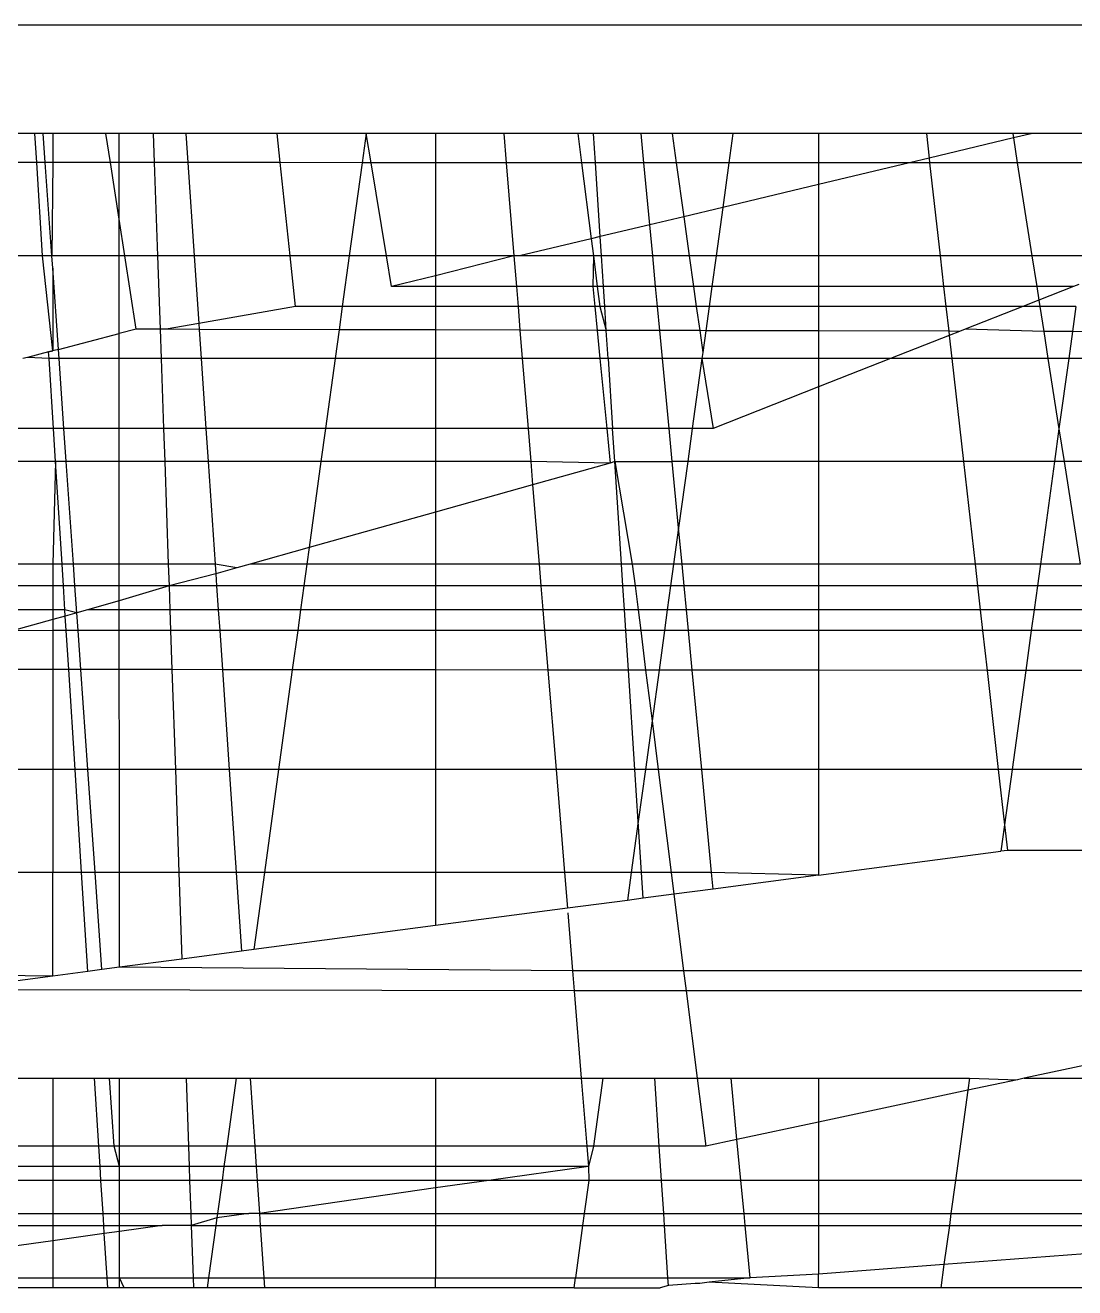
# Model space of a CAD drawing. Extents: x -24961 to 905641, y -154323 to 635957.
# Drawn here: x 437991.99 to 437998.39, y -143407.9 to -143400.2 of the extents above; entities that cross this region are included whole.
import ezdxf

# ---------------------------------------------------------------- set-up
doc = ezdxf.new("R2010")
doc.units = 0
doc.header["$LTSCALE"] = 1000
doc.header["$MEASUREMENT"] = 0

msp = doc.modelspace()

# ---------------------------------------------------------------- linework, layer by layer
for p, q in [((438002.0688, -143400.1998), (437977.7156, -143400.1998)), ((437992.0523, -143400.8593), (437991.8362, -143400.8593)), ((437992.0635, -143401.0371), (437992.0523, -143400.8593)), ((437992.1035, -143400.8593), (437992.0523, -143400.8593)), ((437992.116, -143401.0372), (437992.1035, -143400.8593)), ((437992.1611, -143400.8593), (437992.1035, -143400.8593)), ((437992.1611, -143400.8593), (437992.1611, -143401.0372)), ((437992.4851, -143400.8593), (437992.1611, -143400.8593)), ((437992.5126, -143401.0373), (437992.4851, -143400.8593)), ((437992.5655, -143400.8593), (437992.4851, -143400.8593)), ((437992.5655, -143401.0373), (437992.5655, -143400.8593)), ((437992.7743, -143400.8593), (437992.5655, -143400.8593)), ((437992.7743, -143400.8593), (437992.7805, -143401.0373)), ((437992.972, -143400.8593), (437992.7743, -143400.8593)), ((437992.972, -143400.8593), (437992.9842, -143401.0374)), ((437993.5295, -143400.8593), (437992.972, -143400.8593)), ((437993.5481, -143401.0375), (437993.5295, -143400.8593)), ((437994.0712, -143400.8593), (437993.5295, -143400.8593)), ((437994.0712, -143400.8593), (437994.0467, -143401.0376)), ((437994.101, -143401.0376), (437994.0712, -143400.8593)), ((437994.4944, -143400.8593), (437994.0712, -143400.8593)), ((437994.4944, -143400.8593), (437994.4944, -143401.0377)), ((437994.9104, -143400.8593), (437994.4944, -143400.8593)), ((437994.9104, -143400.8593), (437994.9251, -143401.0378)), ((437995.3619, -143400.8593), (437994.9104, -143400.8593)), ((437995.3619, -143400.8593), (437995.3844, -143401.0379)), ((437995.4568, -143400.8593), (437995.3619, -143400.8593)), ((437995.4684, -143401.0379), (437995.4568, -143400.8593)), ((437995.7466, -143400.8593), (437995.4568, -143400.8593)), ((437995.7636, -143401.038), (437995.7466, -143400.8593)), ((437995.9362, -143400.8593), (437995.7466, -143400.8593)), ((437995.9362, -143400.8593), (437995.9612, -143401.038)), ((437996.3063, -143400.8593), (437995.9362, -143400.8593)), ((437996.3063, -143400.8593), (437996.2817, -143401.0381)), ((437996.8277, -143400.8593), (437996.3063, -143400.8593)), ((437996.8277, -143400.8593), (437996.8277, -143401.0382)), ((437997.4853, -143400.8593), (437996.8277, -143400.8593)), ((437997.4853, -143400.8593), (437997.5023, -143401.0098)), ((437998.0117, -143400.8593), (437997.4853, -143400.8593)), ((437998.0117, -143400.8593), (437998.016, -143400.8871)), ((437998.1324, -143400.8593), (437998.0117, -143400.8593)), ((437998.1324, -143400.8593), (437998.016, -143400.8871)), ((437998.5414, -143400.8593), (437998.1324, -143400.8593)), ((437998.016, -143400.8871), (437997.5023, -143401.0098)), ((437998.016, -143400.8871), (437998.0397, -143401.0385)), ((437992.0635, -143401.0371), (437991.8125, -143401.0371)), ((437992.0994, -143401.6058), (437992.0635, -143401.0371)), ((437992.116, -143401.0372), (437992.0635, -143401.0371)), ((437992.1558, -143401.6058), (437992.116, -143401.0372)), ((437992.1611, -143401.0372), (437992.116, -143401.0372)), ((437992.1611, -143401.0372), (437992.1558, -143401.6058)), ((437992.5126, -143401.0373), (437992.1611, -143401.0372)), ((437992.5657, -143401.3816), (437992.5126, -143401.0373)), ((437992.5655, -143401.0373), (437992.5126, -143401.0373)), ((437992.5657, -143401.3816), (437992.5655, -143401.0373)), ((437992.7805, -143401.0373), (437992.5655, -143401.0373)), ((437992.7805, -143401.0373), (437992.8002, -143401.6058)), ((437992.9842, -143401.0374), (437992.7805, -143401.0373)), ((437992.9842, -143401.0374), (437993.0229, -143401.6058)), ((437993.5481, -143401.0375), (437992.9842, -143401.0374)), ((437993.6077, -143401.6058), (437993.5481, -143401.0375)), ((437994.0467, -143401.0376), (437993.5481, -143401.0375)), ((437994.0467, -143401.0376), (437993.9685, -143401.6058)), ((437994.101, -143401.0376), (437994.0467, -143401.0376)), ((437994.1956, -143401.6058), (437994.101, -143401.0376)), ((437994.4944, -143401.0377), (437994.101, -143401.0376)), ((437994.4944, -143401.0377), (437994.4944, -143401.6058)), ((437994.9251, -143401.0378), (437994.4944, -143401.0377)), ((437994.9251, -143401.0378), (437994.9717, -143401.6058)), ((437995.3844, -143401.0379), (437994.9251, -143401.0378)), ((437995.3844, -143401.0379), (437995.4429, -143401.5015)), ((437995.4684, -143401.0379), (437995.3844, -143401.0379)), ((437995.4976, -143401.4884), (437995.4684, -143401.0379)), ((437995.7636, -143401.038), (437995.4684, -143401.0379)), ((437995.7997, -143401.4163), (437995.7636, -143401.038)), ((437995.9612, -143401.038), (437995.7636, -143401.038)), ((437995.9612, -143401.038), (437996.007, -143401.3668)), ((437996.2817, -143401.0381), (437995.9612, -143401.038)), ((437996.2817, -143401.0381), (437996.2443, -143401.3101)), ((437996.8277, -143401.0382), (437996.2817, -143401.0381)), ((437996.8277, -143401.0382), (437996.8277, -143401.1708)), ((437997.3826, -143401.0383), (437996.8277, -143401.0382)), ((437997.3826, -143401.0383), (437996.8277, -143401.1708)), ((437997.5023, -143401.0098), (437997.3826, -143401.0383)), ((437997.5055, -143401.0384), (437997.3826, -143401.0383)), ((437997.5023, -143401.0098), (437997.5055, -143401.0384)), ((437997.5055, -143401.0384), (437997.5696, -143401.6058)), ((437998.0397, -143401.0385), (437997.5055, -143401.0384)), ((437998.0397, -143401.0385), (437998.1285, -143401.6058)), ((437998.5168, -143401.0386), (437998.0397, -143401.0385)), ((437996.8277, -143401.1708), (437996.2443, -143401.3101)), ((437996.8277, -143401.1708), (437996.8277, -143401.6058)), ((437996.2443, -143401.3101), (437996.007, -143401.3668)), ((437996.2443, -143401.3101), (437996.2036, -143401.6058)), ((437992.6003, -143401.6058), (437992.5657, -143401.3816)), ((437992.5658, -143401.6058), (437992.5657, -143401.3816)), ((437995.7997, -143401.4163), (437995.4976, -143401.4884)), ((437996.007, -143401.3668), (437995.7997, -143401.4163)), ((437995.8178, -143401.6058), (437995.7997, -143401.4163)), ((437996.007, -143401.3668), (437996.0403, -143401.6058)), ((437995.4976, -143401.4884), (437995.4429, -143401.5015)), ((437995.5053, -143401.6058), (437995.4976, -143401.4884)), ((437995.4429, -143401.5015), (437995.006, -143401.6058)), ((437995.4429, -143401.5015), (437995.4561, -143401.6058)), ((437992.0994, -143401.6058), (437991.8162, -143401.6058)), ((437992.1611, -143402.1851), (437992.0994, -143401.6058)), ((437992.1558, -143401.6058), (437992.0994, -143401.6058)), ((437992.1611, -143401.6806), (437992.1558, -143401.6058)), ((437992.5658, -143401.6058), (437992.1558, -143401.6058)), ((437992.566, -143402.0796), (437992.5658, -143401.6058)), ((437992.6003, -143401.6058), (437992.5658, -143401.6058)), ((437992.6693, -143402.0528), (437992.6003, -143401.6058)), ((437992.8002, -143401.6058), (437992.6003, -143401.6058)), ((437992.8002, -143401.6058), (437992.8157, -143402.0531)), ((437993.0229, -143401.6058), (437992.8002, -143401.6058)), ((437993.0229, -143401.6058), (437993.0511, -143402.018)), ((437993.6077, -143401.6058), (437993.0229, -143401.6058)), ((437993.64, -143401.9138), (437993.6077, -143401.6058)), ((437993.9685, -143401.6058), (437993.6077, -143401.6058)), ((437993.9685, -143401.6058), (437993.9262, -143401.9138)), ((437994.1956, -143401.6058), (437993.9685, -143401.6058)), ((437994.2266, -143401.7919), (437994.1956, -143401.6058)), ((437994.4944, -143401.6058), (437994.1956, -143401.6058)), ((437994.9717, -143401.6058), (437994.4944, -143401.728)), ((437994.4944, -143401.6058), (437994.4944, -143401.728)), ((437994.9717, -143401.6058), (437994.4944, -143401.6058)), ((437995.006, -143401.6058), (437994.9717, -143401.6058)), ((437994.9717, -143401.6058), (437994.9869, -143401.7919)), ((437995.4561, -143401.6058), (437995.006, -143401.6058)), ((437995.4561, -143401.6058), (437995.4528, -143401.7919)), ((437995.4561, -143401.6058), (437995.4796, -143401.7919)), ((437995.5053, -143401.6058), (437995.4561, -143401.6058)), ((437995.5174, -143401.7919), (437995.5053, -143401.6058)), ((437995.8178, -143401.6058), (437995.5053, -143401.6058)), ((437995.8355, -143401.7919), (437995.8178, -143401.6058)), ((437996.0403, -143401.6058), (437995.8178, -143401.6058)), ((437996.0403, -143401.6058), (437996.0663, -143401.7919)), ((437996.2036, -143401.6058), (437996.0403, -143401.6058)), ((437996.2036, -143401.6058), (437996.178, -143401.7919)), ((437996.8277, -143401.6058), (437996.2036, -143401.6058)), ((437996.8277, -143401.6058), (437996.8277, -143401.7919)), ((437997.5696, -143401.6058), (437996.8277, -143401.6058)), ((437997.5696, -143401.6058), (437997.5907, -143401.7919)), ((437998.1285, -143401.6058), (437997.5696, -143401.6058)), ((437998.1285, -143401.6058), (437998.1576, -143401.7919)), ((437998.4387, -143401.6058), (437998.1285, -143401.6058)), ((437992.1958, -143402.176), (437992.1611, -143401.6806)), ((437992.1611, -143401.6806), (437992.1611, -143402.1851)), ((437994.4944, -143401.728), (437994.2266, -143401.7919)), ((437994.4944, -143401.728), (437994.4944, -143401.7919)), ((437994.4944, -143401.7919), (437994.2266, -143401.7919)), ((437994.9869, -143401.7919), (437994.4944, -143401.7919)), ((437994.4944, -143401.7919), (437994.4944, -143401.9138)), ((437995.4528, -143401.7919), (437994.9869, -143401.7919)), ((437994.9869, -143401.7919), (437994.9969, -143401.9138)), ((437995.4796, -143401.7919), (437995.4528, -143401.7919)), ((437995.4528, -143401.7919), (437995.4647, -143401.9138)), ((437995.4796, -143401.7919), (437995.4949, -143401.9138)), ((437995.5174, -143401.7919), (437995.4796, -143401.7919)), ((437995.5253, -143401.9138), (437995.5174, -143401.7919)), ((437995.8355, -143401.7919), (437995.5174, -143401.7919)), ((437996.0663, -143401.7919), (437995.8355, -143401.7919)), ((437995.8471, -143401.9138), (437995.8355, -143401.7919)), ((437996.0663, -143401.7919), (437996.0833, -143401.9138)), ((437996.178, -143401.7919), (437996.0663, -143401.7919)), ((437996.178, -143401.7919), (437996.1613, -143401.9138)), ((437996.8277, -143401.7919), (437996.178, -143401.7919)), ((437996.8277, -143401.7919), (437996.8277, -143401.9138)), ((437997.5907, -143401.7919), (437996.8277, -143401.7919)), ((437997.5907, -143401.7919), (437997.6044, -143401.9138)), ((437998.1576, -143401.7919), (437997.5907, -143401.7919)), ((437998.1576, -143401.7919), (437998.1707, -143401.8756)), ((437998.3828, -143401.7919), (437998.1576, -143401.7919)), ((437998.3828, -143401.7919), (437998.1707, -143401.8756)), ((437998.4149, -143401.7793), (437998.3828, -143401.7919)), ((437998.1707, -143401.8756), (437998.0738, -143401.9138)), ((437998.1707, -143401.8756), (437998.1767, -143401.9138)), ((437993.64, -143401.9138), (437993.0511, -143402.018)), ((437993.9262, -143401.9138), (437993.64, -143401.9138)), ((437993.9262, -143401.9138), (437993.9066, -143402.056)), ((437994.4944, -143401.9138), (437993.9262, -143401.9138)), ((437994.9969, -143401.9138), (437994.4944, -143401.9138)), ((437994.4944, -143401.9138), (437994.4944, -143402.0575)), ((437995.4647, -143401.9138), (437994.9969, -143401.9138)), ((437994.9969, -143401.9138), (437995.0088, -143402.0588)), ((437995.4949, -143401.9138), (437995.4647, -143401.9138)), ((437995.4647, -143401.9138), (437995.479, -143402.0601)), ((437995.4949, -143401.9138), (437995.5348, -143402.0602)), ((437995.5253, -143401.9138), (437995.4949, -143401.9138)), ((437995.5348, -143402.0602), (437995.5253, -143401.9138)), ((437995.8471, -143401.9138), (437995.5253, -143401.9138)), ((437996.0833, -143401.9138), (437995.8471, -143401.9138)), ((437995.8612, -143402.0611), (437995.8471, -143401.9138)), ((437996.0833, -143401.9138), (437996.1039, -143402.0617)), ((437996.1613, -143401.9138), (437996.0833, -143401.9138)), ((437996.1613, -143401.9138), (437996.1409, -143402.0618)), ((437996.8277, -143401.9138), (437996.1613, -143401.9138)), ((437996.8277, -143401.9138), (437996.8277, -143402.0636)), ((437997.6044, -143401.9138), (437996.8277, -143401.9138)), ((437997.6044, -143401.9138), (437997.6216, -143402.0656)), ((437998.0738, -143401.9138), (437997.6044, -143401.9138)), ((437998.0738, -143401.9138), (437997.7213, -143402.0528)), ((437998.1767, -143401.9138), (437998.0738, -143401.9138)), ((437998.1767, -143401.9138), (437998.2006, -143402.0671)), ((437998.3964, -143401.9138), (437998.1767, -143401.9138)), ((437998.3964, -143401.9138), (437998.3752, -143402.0676)), ((437993.0511, -143402.018), (437992.8517, -143402.0532)), ((437993.0511, -143402.018), (437993.0535, -143402.0538)), ((437992.1958, -143402.176), (437992.566, -143402.0796)), ((437992.6693, -143402.0528), (437992.566, -143402.0796)), ((437992.5661, -143402.2322), (437992.566, -143402.0796)), ((437992.8157, -143402.0531), (437992.6693, -143402.0528)), ((437992.8517, -143402.0532), (437992.8157, -143402.0531)), ((437992.8157, -143402.0531), (437992.8219, -143402.2322)), ((437993.0535, -143402.0538), (437992.8517, -143402.0532)), ((437993.9066, -143402.056), (437993.0535, -143402.0538)), ((437993.0535, -143402.0538), (437993.0657, -143402.2322)), ((437993.9066, -143402.056), (437993.8824, -143402.2322)), ((437994.4944, -143402.0575), (437993.9066, -143402.056)), ((437995.0088, -143402.0588), (437994.4944, -143402.0575)), ((437994.4944, -143402.0575), (437994.4944, -143402.2322)), ((437995.479, -143402.0601), (437995.0088, -143402.0588)), ((437995.0088, -143402.0588), (437995.023, -143402.2322)), ((437995.479, -143402.0601), (437995.4957, -143402.2322)), ((437995.5348, -143402.0602), (437995.479, -143402.0601)), ((437995.546, -143402.2322), (437995.5348, -143402.0602)), ((437995.8612, -143402.0611), (437995.5348, -143402.0602)), ((437996.1039, -143402.0617), (437995.8612, -143402.0611)), ((437995.8775, -143402.2322), (437995.8612, -143402.0611)), ((437996.1039, -143402.0617), (437996.1225, -143402.1955)), ((437996.1409, -143402.0618), (437996.1039, -143402.0617)), ((437996.1409, -143402.0618), (437996.1225, -143402.1955)), ((437996.8277, -143402.0636), (437996.1409, -143402.0618)), ((437996.8277, -143402.0636), (437996.8277, -143402.2322)), ((437997.6216, -143402.0656), (437996.8277, -143402.0636)), ((437997.6245, -143402.0909), (437997.2661, -143402.2322)), ((437997.6216, -143402.0656), (437997.6245, -143402.0909)), ((437997.6882, -143402.0658), (437997.6216, -143402.0656)), ((437997.6882, -143402.0658), (437997.6245, -143402.0909)), ((437997.6245, -143402.0909), (437997.6404, -143402.2322)), ((437997.7213, -143402.0528), (437997.6882, -143402.0658)), ((437998.2006, -143402.0671), (437997.7213, -143402.0528)), ((437998.2006, -143402.0671), (437998.2265, -143402.2322)), ((437998.3752, -143402.0676), (437998.2006, -143402.0671)), ((437998.3752, -143402.0676), (437998.3526, -143402.2322)), ((437999.1733, -143402.0697), (437998.3752, -143402.0676)), ((437992.1364, -143402.1915), (437992.0077, -143402.225)), ((437992.1958, -143402.176), (437992.1364, -143402.1915)), ((437992.1364, -143402.1915), (437992.1611, -143402.1851)), ((437992.139, -143402.2322), (437992.1364, -143402.1915)), ((437992.1998, -143402.2322), (437992.1958, -143402.176)), ((437992.0077, -143402.225), (437991.9801, -143402.2322)), ((437992.139, -143402.2322), (437992.0077, -143402.225)), ((437992.1998, -143402.2322), (437992.139, -143402.2322)), ((437992.1658, -143402.6577), (437992.139, -143402.2322)), ((437992.5661, -143402.2322), (437992.1998, -143402.2322)), ((437992.2296, -143402.6577), (437992.1998, -143402.2322)), ((437992.8219, -143402.2322), (437992.5661, -143402.2322)), ((437992.5663, -143402.6577), (437992.5661, -143402.2322)), ((437993.0657, -143402.2322), (437992.8219, -143402.2322)), ((437992.8219, -143402.2322), (437992.8367, -143402.6577)), ((437993.8824, -143402.2322), (437993.0657, -143402.2322)), ((437993.0657, -143402.2322), (437993.0947, -143402.6577)), ((437993.8824, -143402.2322), (437993.8238, -143402.6577)), ((437994.4944, -143402.2322), (437993.8824, -143402.2322)), ((437994.4944, -143402.2322), (437994.4944, -143402.6577)), ((437995.023, -143402.2322), (437994.4944, -143402.2322)), ((437995.023, -143402.2322), (437995.0579, -143402.6577)), ((437995.4957, -143402.2322), (437995.023, -143402.2322)), ((437995.4957, -143402.2322), (437995.5372, -143402.6577)), ((437995.546, -143402.2322), (437995.4957, -143402.2322)), ((437995.8775, -143402.2322), (437995.546, -143402.2322)), ((437995.546, -143402.2322), (437995.5736, -143402.6577)), ((437995.918, -143402.6577), (437995.8775, -143402.2322)), ((437996.1175, -143402.2322), (437995.8775, -143402.2322)), ((437996.1175, -143402.2322), (437996.0589, -143402.6577)), ((437996.1225, -143402.1955), (437996.1175, -143402.2322)), ((437996.1175, -143402.2322), (437996.187, -143402.6577)), ((437996.8277, -143402.2322), (437996.1175, -143402.2322)), ((437997.2661, -143402.2322), (437996.8277, -143402.4051)), ((437996.8277, -143402.2322), (437996.8277, -143402.4051)), ((437997.2661, -143402.2322), (437996.8277, -143402.2322)), ((437997.6404, -143402.2322), (437997.2661, -143402.2322)), ((437997.6404, -143402.2322), (437997.7112, -143402.8586)), ((437998.2265, -143402.2322), (437997.6404, -143402.2322)), ((437998.2265, -143402.2322), (437998.2936, -143402.6611)), ((437998.3526, -143402.2322), (437998.2265, -143402.2322)), ((437998.3526, -143402.2322), (437998.2936, -143402.6611)), ((437999.1727, -143402.2322), (437998.3526, -143402.2322)), ((437996.8277, -143402.4051), (437996.187, -143402.6577)), ((437996.8277, -143402.4051), (437996.8277, -143402.8586)), ((437992.1658, -143402.6577), (437991.7918, -143402.6577)), ((437992.1785, -143402.8586), (437992.1658, -143402.6577)), ((437992.2296, -143402.6577), (437992.1658, -143402.6577)), ((437992.2437, -143402.8586), (437992.2296, -143402.6577)), ((437992.5663, -143402.6577), (437992.2296, -143402.6577)), ((437992.5664, -143402.8586), (437992.5663, -143402.6577)), ((437992.8367, -143402.6577), (437992.5663, -143402.6577)), ((437992.8367, -143402.6577), (437992.8437, -143402.8586)), ((437993.0947, -143402.6577), (437992.8367, -143402.6577)), ((437993.0947, -143402.6577), (437993.1084, -143402.8586)), ((437993.8238, -143402.6577), (437993.0947, -143402.6577)), ((437993.8238, -143402.6577), (437993.7962, -143402.8586)), ((437994.4944, -143402.6577), (437993.8238, -143402.6577)), ((437994.4944, -143402.6577), (437994.4944, -143402.8586)), ((437995.0579, -143402.6577), (437994.4944, -143402.6577)), ((437995.0579, -143402.6577), (437995.0744, -143402.8586)), ((437995.5372, -143402.6577), (437995.0579, -143402.6577)), ((437995.5372, -143402.6577), (437995.5579, -143402.8698)), ((437995.5736, -143402.6577), (437995.5372, -143402.6577)), ((437995.5867, -143402.8586), (437995.5736, -143402.6577)), ((437995.918, -143402.6577), (437995.5736, -143402.6577)), ((437995.9372, -143402.8586), (437995.918, -143402.6577)), ((437996.0589, -143402.6577), (437995.918, -143402.6577)), ((437996.0589, -143402.6577), (437996.0313, -143402.8586)), ((437996.187, -143402.6577), (437996.0589, -143402.6577)), ((437998.2936, -143402.6611), (437998.2664, -143402.8586)), ((437998.2936, -143402.6611), (437998.3245, -143402.8586)), ((437992.1785, -143402.8586), (437991.8117, -143402.8586)), ((437992.1785, -143402.8586), (437992.1611, -143403.485)), ((437992.218, -143403.485), (437992.1785, -143402.8586)), ((437992.2437, -143402.8586), (437992.1785, -143402.8586)), ((437992.2876, -143403.485), (437992.2437, -143402.8586)), ((437992.5664, -143402.8586), (437992.2437, -143402.8586)), ((437992.5667, -143403.485), (437992.5664, -143402.8586)), ((437992.8437, -143402.8586), (437992.5664, -143402.8586)), ((437992.8437, -143402.8586), (437992.8654, -143403.485)), ((437993.1084, -143402.8586), (437992.8437, -143402.8586)), ((437993.1084, -143402.8586), (437993.1511, -143403.485)), ((437993.7962, -143402.8586), (437993.1084, -143402.8586)), ((437993.7962, -143402.8586), (437993.7239, -143403.3844)), ((437994.4944, -143402.8586), (437993.7962, -143402.8586)), ((437994.4944, -143402.8586), (437994.4944, -143403.1682)), ((437995.0744, -143402.8586), (437994.4944, -143402.8586)), ((437995.0744, -143402.8586), (437995.0861, -143403.0021)), ((437995.5579, -143402.8698), (437995.0744, -143402.8586)), ((437995.5579, -143402.8698), (437995.0861, -143403.0021)), ((437995.5867, -143402.8586), (437995.5579, -143402.8698)), ((437995.6274, -143403.485), (437995.5867, -143402.8586)), ((437995.5867, -143402.8586), (437995.6932, -143403.485)), ((437995.5867, -143402.8586), (437995.9372, -143402.8586)), ((437995.9757, -143403.2627), (437995.9372, -143402.8586)), ((437996.0313, -143402.8586), (437995.9372, -143402.8586)), ((437996.0313, -143402.8586), (437995.9757, -143403.2627)), ((437996.8277, -143402.8586), (437996.0313, -143402.8586)), ((437996.8277, -143402.8586), (437996.8277, -143403.485)), ((437997.7112, -143402.8586), (437996.8277, -143402.8586)), ((437997.7112, -143402.8586), (437997.782, -143403.485)), ((437998.2664, -143402.8586), (437997.7112, -143402.8586)), ((437998.2664, -143402.8586), (437998.1802, -143403.485)), ((437998.3245, -143402.8586), (437998.2664, -143402.8586)), ((437998.3245, -143402.8586), (437998.4225, -143403.485)), ((437999.17, -143402.8586), (437998.3245, -143402.8586)), ((437995.0861, -143403.0021), (437994.4944, -143403.1682)), ((437995.0861, -143403.0021), (437995.1257, -143403.485)), ((437994.4944, -143403.1682), (437993.7239, -143403.3844)), ((437994.4944, -143403.1682), (437994.4944, -143403.485)), ((437995.9757, -143403.2627), (437995.9451, -143403.485)), ((437995.9969, -143403.485), (437995.9757, -143403.2627)), ((437993.7239, -143403.3844), (437993.3653, -143403.485)), ((437993.7239, -143403.3844), (437993.71, -143403.485)), ((437992.1611, -143403.485), (437991.8739, -143403.485)), ((437992.218, -143403.485), (437992.1611, -143403.485)), ((437992.1611, -143403.485), (437992.1611, -143403.6176)), ((437992.2264, -143403.6176), (437992.218, -143403.485)), ((437992.2876, -143403.485), (437992.218, -143403.485)), ((437992.2969, -143403.6176), (437992.2876, -143403.485)), ((437992.5667, -143403.485), (437992.2876, -143403.485)), ((437992.5668, -143403.6176), (437992.5667, -143403.485)), ((437992.8654, -143403.485), (437992.5667, -143403.485)), ((437992.8654, -143403.485), (437992.87, -143403.6176)), ((437993.1511, -143403.485), (437992.8654, -143403.485)), ((437993.1511, -143403.485), (437993.1551, -143403.544)), ((437993.2833, -143403.508), (437993.1511, -143403.485)), ((437993.3653, -143403.485), (437993.2833, -143403.508)), ((437993.71, -143403.485), (437993.3653, -143403.485)), ((437993.71, -143403.485), (437993.6918, -143403.6176)), ((437994.4944, -143403.485), (437993.71, -143403.485)), ((437994.4944, -143403.485), (437994.4944, -143403.6176)), ((437995.1257, -143403.485), (437994.4944, -143403.485)), ((437995.1257, -143403.485), (437995.1366, -143403.6176)), ((437995.6274, -143403.485), (437995.1257, -143403.485)), ((437995.636, -143403.6176), (437995.6274, -143403.485)), ((437995.6932, -143403.485), (437995.6274, -143403.485)), ((437995.6932, -143403.485), (437995.7099, -143403.6176)), ((437995.9451, -143403.485), (437995.6932, -143403.485)), ((437995.9451, -143403.485), (437995.9269, -143403.6176)), ((437995.9969, -143403.485), (437995.9451, -143403.485)), ((437996.0095, -143403.6176), (437995.9969, -143403.485)), ((437996.8277, -143403.485), (437995.9969, -143403.485)), ((437996.8277, -143403.485), (437996.8277, -143403.6176)), ((437997.782, -143403.485), (437996.8277, -143403.485)), ((437997.782, -143403.485), (437997.797, -143403.6176)), ((437998.1802, -143403.485), (437997.782, -143403.485)), ((437998.1802, -143403.485), (437998.162, -143403.6176)), ((437998.4225, -143403.485), (437998.1802, -143403.485)), ((437993.1551, -143403.544), (437992.87, -143403.6176)), ((437993.2833, -143403.508), (437993.1551, -143403.544)), ((437993.1551, -143403.544), (437993.1601, -143403.6176)), ((437992.1611, -143403.6176), (437991.887, -143403.6176)), ((437992.1611, -143403.6176), (437992.1611, -143403.7634)), ((437992.2264, -143403.6176), (437992.1611, -143403.6176)), ((437992.2356, -143403.7634), (437992.2264, -143403.6176)), ((437992.2969, -143403.6176), (437992.2264, -143403.6176)), ((437992.3084, -143403.7816), (437992.2969, -143403.6176)), ((437992.5668, -143403.6176), (437992.2969, -143403.6176)), ((437992.87, -143403.6176), (437992.5668, -143403.709)), ((437992.5668, -143403.709), (437992.5668, -143403.6176)), ((437992.87, -143403.6176), (437992.5668, -143403.6176)), ((437992.87, -143403.6176), (437992.875, -143403.7634)), ((437993.1601, -143403.6176), (437992.87, -143403.6176)), ((437993.1601, -143403.6176), (437993.1701, -143403.7634)), ((437993.6918, -143403.6176), (437993.1601, -143403.6176)), ((437993.6918, -143403.6176), (437993.6717, -143403.7634)), ((437994.4944, -143403.6176), (437993.6918, -143403.6176)), ((437994.4944, -143403.6176), (437994.4944, -143403.7634)), ((437995.1366, -143403.6176), (437994.4944, -143403.6176)), ((437995.1366, -143403.6176), (437995.1486, -143403.7634)), ((437995.636, -143403.6176), (437995.1366, -143403.6176)), ((437995.6455, -143403.7634), (437995.636, -143403.6176)), ((437995.7099, -143403.6176), (437995.636, -143403.6176)), ((437995.7099, -143403.6176), (437995.7283, -143403.7634)), ((437995.9269, -143403.6176), (437995.7099, -143403.6176)), ((437995.9269, -143403.6176), (437995.9068, -143403.7634)), ((437996.0095, -143403.6176), (437995.9269, -143403.6176)), ((437996.0234, -143403.7634), (437996.0095, -143403.6176)), ((437996.8277, -143403.6176), (437996.0095, -143403.6176)), ((437996.8277, -143403.6176), (437996.8277, -143403.7634)), ((437997.797, -143403.6176), (437996.8277, -143403.6176)), ((437997.797, -143403.6176), (437997.8135, -143403.7634)), ((437998.162, -143403.6176), (437997.797, -143403.6176)), ((437998.162, -143403.6176), (437998.1419, -143403.7634)), ((437998.4432, -143403.6176), (437998.162, -143403.6176)), ((437992.5668, -143403.709), (437992.3732, -143403.7634)), ((437992.5669, -143403.7634), (437992.5668, -143403.709)), ((437992.1611, -143403.7634), (437991.9015, -143403.7634)), ((437992.1611, -143403.7634), (437992.1611, -143403.8229)), ((437992.2356, -143403.7634), (437992.1611, -143403.7634)), ((437992.238, -143403.8013), (437992.1611, -143403.8229)), ((437992.238, -143403.8013), (437992.2356, -143403.7634)), ((437992.3084, -143403.7816), (437992.2356, -143403.7634)), ((437992.3084, -143403.7816), (437992.238, -143403.8013)), ((437992.2436, -143403.8902), (437992.238, -143403.8013)), ((437992.3732, -143403.7634), (437992.3084, -143403.7816)), ((437992.316, -143403.8902), (437992.3084, -143403.7816)), ((437992.5669, -143403.7634), (437992.3732, -143403.7634)), ((437992.5669, -143403.8902), (437992.5669, -143403.7634)), ((437992.875, -143403.7634), (437992.5669, -143403.7634)), ((437992.875, -143403.7634), (437992.8794, -143403.8902)), ((437993.1701, -143403.7634), (437992.875, -143403.7634)), ((437993.1701, -143403.7634), (437993.1787, -143403.8902)), ((437993.6717, -143403.7634), (437993.1701, -143403.7634)), ((437993.6717, -143403.7634), (437993.6543, -143403.8902)), ((437994.4944, -143403.7634), (437993.6717, -143403.7634)), ((437994.4944, -143403.7634), (437994.4944, -143403.8902)), ((437995.1486, -143403.7634), (437994.4944, -143403.7634)), ((437995.1486, -143403.7634), (437995.159, -143403.8902)), ((437995.6455, -143403.7634), (437995.1486, -143403.7634)), ((437995.6537, -143403.8902), (437995.6455, -143403.7634)), ((437995.7283, -143403.7634), (437995.6455, -143403.7634)), ((437995.7283, -143403.7634), (437995.7443, -143403.8902)), ((437995.9068, -143403.7634), (437995.7283, -143403.7634)), ((437995.9068, -143403.7634), (437995.8894, -143403.8902)), ((437996.0234, -143403.7634), (437995.9068, -143403.7634)), ((437996.0355, -143403.8902), (437996.0234, -143403.7634)), ((437996.8277, -143403.7634), (437996.0234, -143403.7634)), ((437996.8277, -143403.7634), (437996.8277, -143403.8902)), ((437997.8135, -143403.7634), (437996.8277, -143403.7634)), ((437997.8135, -143403.7634), (437997.8278, -143403.8902)), ((437998.1419, -143403.7634), (437997.8135, -143403.7634)), ((437998.1419, -143403.7634), (437998.1245, -143403.8902)), ((437998.466, -143403.7634), (437998.1419, -143403.7634)), ((437992.1611, -143403.8229), (437991.9143, -143403.8922)), ((437992.1611, -143403.8229), (437992.1611, -143403.8902)), ((437992.1611, -143403.8902), (437991.9143, -143403.8922)), ((437992.1611, -143403.8902), (437992.1611, -143404.1274)), ((437992.2436, -143403.8902), (437992.1611, -143403.8902)), ((437992.2586, -143404.1275), (437992.2436, -143403.8902)), ((437992.316, -143403.8902), (437992.2436, -143403.8902)), ((437992.3326, -143404.1276), (437992.316, -143403.8902)), ((437992.5669, -143403.8902), (437992.316, -143403.8902)), ((437992.567, -143404.1278), (437992.5669, -143403.8902)), ((437992.8794, -143403.8902), (437992.5669, -143403.8902)), ((437992.8794, -143403.8902), (437992.8877, -143404.1282)), ((437993.1787, -143403.8902), (437992.8794, -143403.8902)), ((437993.1787, -143403.8902), (437993.195, -143404.1285)), ((437993.6543, -143403.8902), (437993.1787, -143403.8902)), ((437993.6543, -143403.8902), (437993.6214, -143404.129)), ((437994.4944, -143403.8902), (437993.6543, -143403.8902)), ((437994.4944, -143403.8902), (437994.4944, -143404.1299)), ((437995.159, -143403.8902), (437994.4944, -143403.8902)), ((437995.159, -143403.8902), (437995.1787, -143404.1306)), ((437995.6537, -143403.8902), (437995.159, -143403.8902)), ((437995.6693, -143404.1312), (437995.6537, -143403.8902)), ((437995.7443, -143403.8902), (437995.6537, -143403.8902)), ((437995.7443, -143403.8902), (437995.7747, -143404.1313)), ((437995.8894, -143403.8902), (437995.7443, -143403.8902)), ((437995.8894, -143403.8902), (437995.8562, -143404.1314)), ((437996.0355, -143403.8902), (437995.8894, -143403.8902)), ((437996.0585, -143404.1316), (437996.0355, -143403.8902)), ((437996.8277, -143403.8902), (437996.0355, -143403.8902)), ((437996.8277, -143403.8902), (437996.8277, -143404.1324)), ((437997.8278, -143403.8902), (437996.8277, -143403.8902)), ((437997.8278, -143403.8902), (437997.8553, -143404.1335)), ((437998.1245, -143403.8902), (437997.8278, -143403.8902)), ((437998.1245, -143403.8902), (437998.091, -143404.1338)), ((437998.4858, -143403.8902), (437998.1245, -143403.8902)), ((437992.1611, -143404.1274), (437991.4007, -143404.1266)), ((437992.1611, -143404.1274), (437992.1611, -143404.7378)), ((437992.2586, -143404.1275), (437992.1611, -143404.1274)), ((437992.2971, -143404.7378), (437992.2586, -143404.1275)), ((437992.3326, -143404.1276), (437992.2586, -143404.1275)), ((437992.3754, -143404.7378), (437992.3326, -143404.1276)), ((437992.567, -143404.1278), (437992.3326, -143404.1276)), ((437992.5673, -143404.7378), (437992.567, -143404.1278)), ((437992.8877, -143404.1282), (437992.567, -143404.1278)), ((437992.8877, -143404.1282), (437992.9088, -143404.7378)), ((437993.195, -143404.1285), (437992.8877, -143404.1282)), ((437993.195, -143404.1285), (437993.2365, -143404.7378)), ((437993.6214, -143404.129), (437993.195, -143404.1285)), ((437993.6214, -143404.129), (437993.5377, -143404.7378)), ((437994.4944, -143404.1299), (437993.6214, -143404.129)), ((437994.4944, -143404.1299), (437994.4944, -143404.7378)), ((437995.1787, -143404.1306), (437994.4944, -143404.1299)), ((437995.1787, -143404.1306), (437995.2285, -143404.7378)), ((437995.6693, -143404.1312), (437995.1787, -143404.1306)), ((437995.7088, -143404.7378), (437995.6693, -143404.1312)), ((437995.7747, -143404.1313), (437995.6693, -143404.1312)), ((437995.7747, -143404.1313), (437995.8137, -143404.4403)), ((437995.8562, -143404.1314), (437995.7747, -143404.1313)), ((437995.8562, -143404.1314), (437995.8137, -143404.4403)), ((437996.0585, -143404.1316), (437995.8562, -143404.1314)), ((437996.1163, -143404.7378), (437996.0585, -143404.1316)), ((437996.8277, -143404.1324), (437996.0585, -143404.1316)), ((437996.8277, -143404.1324), (437996.8277, -143404.7378)), ((437997.8553, -143404.1335), (437996.8277, -143404.1324)), ((437997.8553, -143404.1335), (437997.9236, -143404.7378)), ((437998.091, -143404.1338), (437997.8553, -143404.1335)), ((437998.091, -143404.1338), (437998.0079, -143404.7378)), ((437998.524, -143404.1342), (437998.091, -143404.1338)), ((437995.8137, -143404.4403), (437995.7728, -143404.7378)), ((437995.8137, -143404.4403), (437995.8512, -143404.7378)), ((437992.1611, -143404.7378), (437991.4072, -143404.7378)), ((437992.1611, -143404.7378), (437992.1611, -143405.3642)), ((437992.2971, -143404.7378), (437992.1611, -143404.7378)), ((437992.3367, -143405.3642), (437992.2971, -143404.7378)), ((437992.3754, -143404.7378), (437992.2971, -143404.7378)), ((437992.4193, -143405.3642), (437992.3754, -143404.7378)), ((437992.5673, -143404.7378), (437992.3754, -143404.7378)), ((437992.5677, -143405.3642), (437992.5673, -143404.7378)), ((437992.9088, -143404.7378), (437992.5673, -143404.7378)), ((437992.9088, -143404.7378), (437992.9305, -143405.3642)), ((437993.2365, -143404.7378), (437992.9088, -143404.7378)), ((437993.2365, -143404.7378), (437993.2792, -143405.3642)), ((437993.5377, -143404.7378), (437993.2365, -143404.7378)), ((437993.5377, -143404.7378), (437993.4515, -143405.3642)), ((437994.4944, -143404.7378), (437993.5377, -143404.7378)), ((437994.4944, -143404.7378), (437994.4944, -143405.3642)), ((437995.2285, -143404.7378), (437994.4944, -143404.7378)), ((437995.2285, -143404.7378), (437995.2798, -143405.3642)), ((437995.7088, -143404.7378), (437995.2285, -143404.7378)), ((437995.7293, -143405.0539), (437995.7088, -143404.7378)), ((437995.7728, -143404.7378), (437995.7088, -143404.7378)), ((437995.7728, -143404.7378), (437995.7293, -143405.0539)), ((437995.8512, -143404.7378), (437995.7728, -143404.7378)), ((437995.8512, -143404.7378), (437995.9303, -143405.3642)), ((437996.1163, -143404.7378), (437995.8512, -143404.7378)), ((437996.176, -143405.3642), (437996.1163, -143404.7378)), ((437996.8277, -143404.7378), (437996.1163, -143404.7378)), ((437996.8277, -143404.7378), (437996.8277, -143405.3815)), ((437997.9236, -143404.7378), (437996.8277, -143404.7378)), ((437997.9236, -143404.7378), (437997.9616, -143405.0742)), ((437998.0079, -143404.7378), (437997.9236, -143404.7378)), ((437998.0079, -143404.7378), (437997.9616, -143405.0742)), ((437998.6184, -143404.7378), (437998.0079, -143404.7378)), ((437995.7293, -143405.0539), (437995.6866, -143405.3642)), ((437995.7495, -143405.3642), (437995.7293, -143405.0539)), ((437997.9616, -143405.0742), (437997.9395, -143405.235)), ((437997.9616, -143405.0742), (437997.9792, -143405.2298)), ((437996.8277, -143405.3815), (437997.9395, -143405.235)), ((437997.9792, -143405.2298), (437997.9395, -143405.235)), ((437999.161, -143405.2298), (437997.9792, -143405.2298)), ((437992.1611, -143405.3642), (437991.4669, -143405.3642)), ((437992.3367, -143405.3642), (437992.1611, -143405.3642)), ((437992.1611, -143405.9963), (437992.1611, -143405.3642)), ((437992.3748, -143405.9681), (437992.3367, -143405.3642)), ((437992.4193, -143405.3642), (437992.3367, -143405.3642)), ((437992.4608, -143405.9568), (437992.4193, -143405.3642)), ((437992.5677, -143405.3642), (437992.4193, -143405.3642)), ((437992.5679, -143405.9427), (437992.5677, -143405.3642)), ((437992.9305, -143405.3642), (437992.5677, -143405.3642)), ((437992.9305, -143405.3642), (437992.9489, -143405.8925)), ((437993.2792, -143405.3642), (437992.9305, -143405.3642)), ((437993.2792, -143405.3642), (437993.312, -143405.8446)), ((437993.4515, -143405.3642), (437993.2792, -143405.3642)), ((437993.4515, -143405.3642), (437993.3868, -143405.8348)), ((437994.4944, -143405.3642), (437993.4515, -143405.3642)), ((437994.4944, -143405.3642), (437994.4944, -143405.6889)), ((437995.2798, -143405.3642), (437994.4944, -143405.3642)), ((437995.2798, -143405.3642), (437995.2978, -143405.583)), ((437995.6866, -143405.3642), (437995.2798, -143405.3642)), ((437995.6866, -143405.3642), (437995.6631, -143405.5349)), ((437995.7495, -143405.3642), (437995.6866, -143405.3642)), ((437995.7597, -143405.5222), (437995.7495, -143405.3642)), ((437995.9303, -143405.3642), (437995.7495, -143405.3642)), ((437995.9303, -143405.3642), (437995.9471, -143405.4975)), ((437996.176, -143405.3642), (437995.9303, -143405.3642)), ((437996.1857, -143405.4661), (437996.176, -143405.3642)), ((437996.8277, -143405.3815), (437996.176, -143405.3642)), ((437996.8277, -143405.3815), (437996.1857, -143405.4661)), ((437995.9471, -143405.4975), (437995.7597, -143405.5222)), ((437996.1857, -143405.4661), (437995.9471, -143405.4975)), ((437995.9471, -143405.4975), (437996.0059, -143405.9635)), ((437995.6631, -143405.5349), (437995.2978, -143405.583)), ((437995.7597, -143405.5222), (437995.6631, -143405.5349)), ((437995.2978, -143405.583), (437994.4944, -143405.6889)), ((437995.3, -143405.6109), (437995.329, -143405.9635)), ((437994.4944, -143405.6889), (437993.3868, -143405.8348)), ((437993.312, -143405.8446), (437992.9489, -143405.8925)), ((437993.3868, -143405.8348), (437993.312, -143405.8446)), ((437992.4608, -143405.9568), (437992.3748, -143405.9681)), ((437992.5679, -143405.9427), (437992.4608, -143405.9568)), ((437992.9489, -143405.8925), (437992.5679, -143405.9427)), ((437995.329, -143405.9635), (437992.5679, -143405.9427)), ((437995.329, -143405.9635), (437995.339, -143406.0861)), ((437996.0059, -143405.9635), (437995.329, -143405.9635)), ((437996.0059, -143405.9635), (437996.0213, -143406.0861)), ((438000.5713, -143405.9635), (437996.0059, -143405.9635)), ((437992.1611, -143405.9963), (437991.5266, -143405.9906)), ((437992.1611, -143405.9963), (437991.535, -143406.0787)), ((437992.3748, -143405.9681), (437992.1611, -143405.9963)), ((437995.339, -143406.0861), (437991.535, -143406.0787)), ((437995.339, -143406.0861), (437995.3827, -143406.6193)), ((437996.0213, -143406.0861), (437995.339, -143406.0861)), ((437996.0213, -143406.0861), (437996.0886, -143406.6193)), ((438000.5868, -143406.0861), (437996.0213, -143406.0861)), ((438000.5868, -143406.0861), (437998.082, -143406.6193)), ((437991.5865, -143406.6193), (437992.1611, -143406.6193)), ((437992.1611, -143406.6193), (437992.1611, -143407.0325)), ((437992.1611, -143406.6193), (437992.4159, -143406.6193)), ((437992.442, -143407.0325), (437992.4159, -143406.6193)), ((437992.4159, -143406.6193), (437992.5073, -143406.6193)), ((437992.5362, -143407.0325), (437992.5073, -143406.6193)), ((437992.5073, -143406.6193), (437992.5683, -143406.6193)), ((437992.5685, -143407.0325), (437992.5683, -143406.6193)), ((437992.5683, -143406.6193), (437992.9741, -143406.6193)), ((437992.9741, -143406.6193), (437992.9884, -143407.0325)), ((437992.9741, -143406.6193), (437993.2788, -143406.6193)), ((437993.2788, -143406.6193), (437993.222, -143407.0325)), ((437993.2788, -143406.6193), (437993.3648, -143406.6193)), ((437993.3648, -143406.6193), (437993.393, -143407.0325)), ((437993.3648, -143406.6193), (437994.4944, -143406.6193)), ((437994.4944, -143406.6193), (437994.4944, -143407.0325)), ((437994.4944, -143406.6193), (437995.3827, -143406.6193)), ((437995.3827, -143406.6193), (437995.4166, -143407.0325)), ((437995.3827, -143406.6193), (437995.5139, -143406.6193)), ((437995.5139, -143406.6193), (437995.4571, -143407.0325)), ((437995.5139, -143406.6193), (437995.831, -143406.6193)), ((437995.8578, -143407.0325), (437995.831, -143406.6193)), ((437995.831, -143406.6193), (437996.0886, -143406.6193)), ((437996.0886, -143406.6193), (437996.1407, -143407.0325)), ((437996.0886, -143406.6193), (437996.2957, -143406.6193)), ((437996.3312, -143406.992), (437996.2957, -143406.6193)), ((437996.2957, -143406.6193), (437996.8277, -143406.6193)), ((437996.8277, -143406.6193), (437996.8277, -143406.8863)), ((437996.8277, -143406.6193), (437997.749, -143406.6193)), ((437997.749, -143406.6193), (437997.739, -143406.6923)), ((437998.0417, -143406.6279), (437997.739, -143406.6923)), ((437997.749, -143406.6193), (437998.0417, -143406.6279)), ((437998.082, -143406.6193), (437998.0417, -143406.6279)), ((437998.082, -143406.6193), (437999.161, -143406.6193)), ((437997.739, -143406.6923), (437996.8277, -143406.8863)), ((437997.739, -143406.6923), (437997.6634, -143407.2417)), ((437996.8277, -143406.8863), (437996.3312, -143406.992)), ((437996.8277, -143406.8863), (437996.8277, -143407.2418)), ((437992.1611, -143407.0325), (437991.6259, -143407.0325)), ((437992.1611, -143407.0325), (437992.1611, -143407.1578)), ((437992.442, -143407.0325), (437992.1611, -143407.0325)), ((437992.4499, -143407.1578), (437992.442, -143407.0325)), ((437992.5362, -143407.0325), (437992.442, -143407.0325)), ((437992.5685, -143407.1578), (437992.5362, -143407.0325)), ((437992.5685, -143407.0325), (437992.5362, -143407.0325)), ((437992.5685, -143407.1578), (437992.5685, -143407.0325)), ((437992.9884, -143407.0325), (437992.5685, -143407.0325)), ((437992.9884, -143407.0325), (437992.9927, -143407.1578)), ((437993.222, -143407.0325), (437992.9884, -143407.0325)), ((437993.222, -143407.0325), (437993.2048, -143407.1578)), ((437993.393, -143407.0325), (437993.222, -143407.0325)), ((437993.393, -143407.0325), (437993.4015, -143407.1578)), ((437994.4944, -143407.0325), (437993.393, -143407.0325)), ((437994.4944, -143407.0325), (437994.4944, -143407.1578)), ((437995.4166, -143407.0325), (437994.4944, -143407.0325)), ((437995.4166, -143407.0325), (437995.4269, -143407.1578)), ((437995.4571, -143407.0325), (437995.4166, -143407.0325)), ((437995.4571, -143407.0325), (437995.4269, -143407.1578)), ((437995.8578, -143407.0325), (437995.4571, -143407.0325)), ((437995.8715, -143407.2419), (437995.8578, -143407.0325)), ((437996.1407, -143407.0325), (437995.8578, -143407.0325)), ((437996.3312, -143406.992), (437996.1407, -143407.0325)), ((437996.355, -143407.2418), (437996.3312, -143406.992)), ((437992.1611, -143407.1578), (437991.6378, -143407.1578)), ((437992.1611, -143407.1578), (437992.1611, -143407.2422)), ((437992.4499, -143407.1578), (437992.1611, -143407.1578)), ((437992.4552, -143407.2422), (437992.4499, -143407.1578)), ((437992.5685, -143407.1578), (437992.4499, -143407.1578)), ((437992.5686, -143407.2421), (437992.5685, -143407.1578)), ((437992.9927, -143407.1578), (437992.5685, -143407.1578)), ((437992.9927, -143407.1578), (437992.9957, -143407.2421)), ((437993.2048, -143407.1578), (437992.9927, -143407.1578)), ((437993.2048, -143407.1578), (437993.1932, -143407.2421)), ((437993.4015, -143407.1578), (437993.2048, -143407.1578)), ((437993.4015, -143407.1578), (437993.4073, -143407.2421)), ((437994.4944, -143407.1578), (437993.4015, -143407.1578)), ((437994.4944, -143407.1578), (437994.4944, -143407.242)), ((437995.4269, -143407.1578), (437994.4944, -143407.1578)), ((437995.4269, -143407.1578), (437994.8183, -143407.242)), ((437995.4269, -143407.1578), (437995.4283, -143407.2419)), ((437992.1611, -143407.2422), (437991.6459, -143407.2422)), ((437992.1611, -143407.2422), (437992.1611, -143407.4443)), ((437992.4552, -143407.2422), (437992.1611, -143407.2422)), ((437992.5686, -143407.2421), (437992.4552, -143407.2422)), ((437992.468, -143407.4443), (437992.4552, -143407.2422)), ((437992.5687, -143407.4443), (437992.5686, -143407.2421)), ((437992.9957, -143407.2421), (437992.5686, -143407.2421)), ((437992.9957, -143407.2421), (437993.0027, -143407.4443)), ((437993.1932, -143407.2421), (437992.9957, -143407.2421)), ((437993.1932, -143407.2421), (437993.1653, -143407.4443)), ((437993.4073, -143407.2421), (437993.1932, -143407.2421)), ((437994.4944, -143407.242), (437993.4073, -143407.2421)), ((437993.4073, -143407.2421), (437993.4211, -143407.4443)), ((437994.4944, -143407.242), (437994.4944, -143407.2868)), ((437994.8183, -143407.242), (437994.4944, -143407.2868)), ((437994.8183, -143407.242), (437994.4944, -143407.242)), ((437995.4283, -143407.2419), (437994.8183, -143407.242)), ((437995.4283, -143407.2419), (437995.4004, -143407.4443)), ((437995.8715, -143407.2419), (437995.4283, -143407.2419)), ((437996.355, -143407.2418), (437995.8715, -143407.2419)), ((437995.8846, -143407.4443), (437995.8715, -143407.2419)), ((437996.3743, -143407.4443), (437996.355, -143407.2418)), ((437996.8277, -143407.2418), (437996.355, -143407.2418)), ((437997.6634, -143407.2417), (437996.8277, -143407.2418)), ((437996.8277, -143407.2418), (437996.8277, -143407.4443)), ((437997.6634, -143407.2417), (437997.6355, -143407.4443)), ((437999.161, -143407.2416), (437997.6634, -143407.2417)), ((437994.4944, -143407.2868), (437993.4211, -143407.4443)), ((437994.4944, -143407.2868), (437994.4944, -143407.4443)), ((437991.6651, -143407.4443), (437992.1611, -143407.4443)), ((437992.1611, -143407.4443), (437992.1611, -143407.5173)), ((437992.1611, -143407.4443), (437992.468, -143407.4443)), ((437992.4726, -143407.5173), (437992.468, -143407.4443)), ((437992.468, -143407.4443), (437992.5687, -143407.4443)), ((437992.5687, -143407.5173), (437992.5687, -143407.4443)), ((437992.5687, -143407.4443), (437993.0027, -143407.4443)), ((437993.0027, -143407.4443), (437993.0052, -143407.5173)), ((437993.0027, -143407.4443), (437993.1653, -143407.4443)), ((437993.1617, -143407.4711), (437993.0052, -143407.5173)), ((437993.1617, -143407.4711), (437993.1553, -143407.5173)), ((437993.1653, -143407.4443), (437993.1617, -143407.4711)), ((437993.3556, -143407.4443), (437993.1617, -143407.4711)), ((437993.1653, -143407.4443), (437993.3556, -143407.4443)), ((437993.4211, -143407.4443), (437993.3556, -143407.4443)), ((437993.4211, -143407.4443), (437993.4261, -143407.5173)), ((437993.4211, -143407.4443), (437994.4944, -143407.4443)), ((437994.4944, -143407.4443), (437994.4944, -143407.5173)), ((437994.4944, -143407.4443), (437995.4004, -143407.4443)), ((437995.4004, -143407.4443), (437995.3904, -143407.5173)), ((437995.4004, -143407.4443), (437995.8846, -143407.4443)), ((437995.8893, -143407.5173), (437995.8846, -143407.4443)), ((437995.8846, -143407.4443), (437996.3743, -143407.4443)), ((437996.3813, -143407.5173), (437996.3743, -143407.4443)), ((437996.3743, -143407.4443), (437996.8277, -143407.4443)), ((437996.8277, -143407.4443), (437996.8277, -143407.5173)), ((437996.8277, -143407.4443), (437997.6355, -143407.4443)), ((437997.6355, -143407.4443), (437997.6255, -143407.5173)), ((437997.6355, -143407.4443), (437999.161, -143407.4443)), ((437991.6721, -143407.5173), (437992.1611, -143407.5173)), ((437992.1611, -143407.5173), (437992.1611, -143407.6096)), ((437992.1611, -143407.5173), (437992.4726, -143407.5173)), ((437992.4757, -143407.566), (437992.1611, -143407.6096)), ((437992.4757, -143407.566), (437992.4726, -143407.5173)), ((437992.4726, -143407.5173), (437992.5687, -143407.5173)), ((437992.5687, -143407.5532), (437992.4757, -143407.566)), ((437992.4927, -143407.8356), (437992.4757, -143407.566)), ((437992.5687, -143407.5532), (437992.5687, -143407.5173)), ((437992.828, -143407.5173), (437992.5687, -143407.5532)), ((437992.5687, -143407.5173), (437992.828, -143407.5173)), ((437992.5689, -143407.8356), (437992.5687, -143407.5532)), ((437993.0052, -143407.5173), (437992.828, -143407.5173)), ((437993.0052, -143407.5173), (437993.0162, -143407.8356)), ((437993.0052, -143407.5173), (437993.1553, -143407.5173)), ((437993.1553, -143407.5173), (437993.1115, -143407.8356)), ((437993.1553, -143407.5173), (437993.4261, -143407.5173)), ((437993.4261, -143407.5173), (437993.4478, -143407.8356)), ((437993.4261, -143407.5173), (437994.4944, -143407.5173)), ((437994.4944, -143407.5173), (437994.4944, -143407.8356)), ((437994.4944, -143407.5173), (437995.3904, -143407.5173)), ((437995.3904, -143407.5173), (437995.3466, -143407.8356)), ((437995.3904, -143407.5173), (437995.8893, -143407.5173)), ((437995.91, -143407.8356), (437995.8893, -143407.5173)), ((437995.8893, -143407.5173), (437996.3813, -143407.5173)), ((437996.4116, -143407.8356), (437996.3813, -143407.5173)), ((437996.3813, -143407.5173), (437996.8277, -143407.5173)), ((437996.8277, -143407.5173), (437996.8277, -143407.8129)), ((437996.8277, -143407.5173), (437997.6255, -143407.5173)), ((437997.6255, -143407.5173), (437997.5928, -143407.7549)), ((437997.6255, -143407.5173), (437999.161, -143407.5173)), ((437992.1611, -143407.6096), (437991.6871, -143407.6751)), ((437992.1611, -143407.6096), (437992.1611, -143407.8356)), ((437999.161, -143407.6362), (437997.5928, -143407.7549)), ((437997.5928, -143407.7549), (437996.8277, -143407.8129)), ((437997.5928, -143407.7549), (437997.5733, -143407.8965)), ((437991.7024, -143407.8356), (437992.1611, -143407.8356)), ((437992.1611, -143407.8356), (437992.1611, -143407.8965)), ((437992.1611, -143407.8356), (437992.4927, -143407.8356)), ((437992.4927, -143407.8356), (437992.5689, -143407.8356)), ((437992.4965, -143407.8965), (437992.4927, -143407.8356)), ((437992.5968, -143407.8965), (437992.5689, -143407.8356)), ((437992.5689, -143407.8356), (437993.0162, -143407.8356)), ((437992.5689, -143407.8965), (437992.5689, -143407.8356)), ((437993.0162, -143407.8356), (437993.0183, -143407.8965)), ((437993.0162, -143407.8356), (437993.1115, -143407.8356)), ((437993.1115, -143407.8356), (437993.1031, -143407.8965)), ((437993.1115, -143407.8356), (437993.4478, -143407.8356)), ((437993.4478, -143407.8356), (437993.4519, -143407.8965)), ((437993.4478, -143407.8356), (437994.4944, -143407.8356)), ((437994.4944, -143407.8356), (437995.3466, -143407.8356)), ((437994.4944, -143407.8965), (437994.4944, -143407.8356)), ((437995.3382, -143407.8965), (437995.3466, -143407.8356)), ((437995.3466, -143407.8356), (437995.91, -143407.8356)), ((437995.9131, -143407.8822), (437995.8639, -143407.8965)), ((437995.9131, -143407.8822), (437995.91, -143407.8356)), ((437995.91, -143407.8356), (437996.4116, -143407.8356)), ((437996.0766, -143407.8698), (437995.9131, -143407.8822)), ((437996.104, -143407.8698), (437996.0766, -143407.8698)), ((437996.1627, -143407.8633), (437996.104, -143407.8698)), ((437996.4116, -143407.8356), (437996.1627, -143407.8633)), ((437996.8277, -143407.8965), (437996.1627, -143407.8633)), ((437996.8277, -143407.8129), (437996.4116, -143407.8356)), ((437996.8277, -143407.8965), (437996.8277, -143407.8129)), ((437992.1611, -143407.8965), (437991.7082, -143407.8965)), ((437992.4965, -143407.8965), (437992.1611, -143407.8965)), ((437992.5689, -143407.8965), (437992.4965, -143407.8965)), ((437992.5968, -143407.8965), (437992.5689, -143407.8965)), ((437993.0183, -143407.8965), (437992.5968, -143407.8965)), ((437993.1031, -143407.8965), (437993.0183, -143407.8965)), ((437993.4519, -143407.8965), (437993.1031, -143407.8965)), ((437994.4944, -143407.8965), (437993.4519, -143407.8965)), ((437995.3382, -143407.8965), (437994.4944, -143407.8965)), ((437995.3382, -143407.8965), (437995.8639, -143407.8965)), ((437997.5733, -143407.8965), (437996.8277, -143407.8965)), ((437999.161, -143407.8965), (437997.5733, -143407.8965))]:
    msp.add_line(p, q)

doc.saveas('drawing.dxf')
